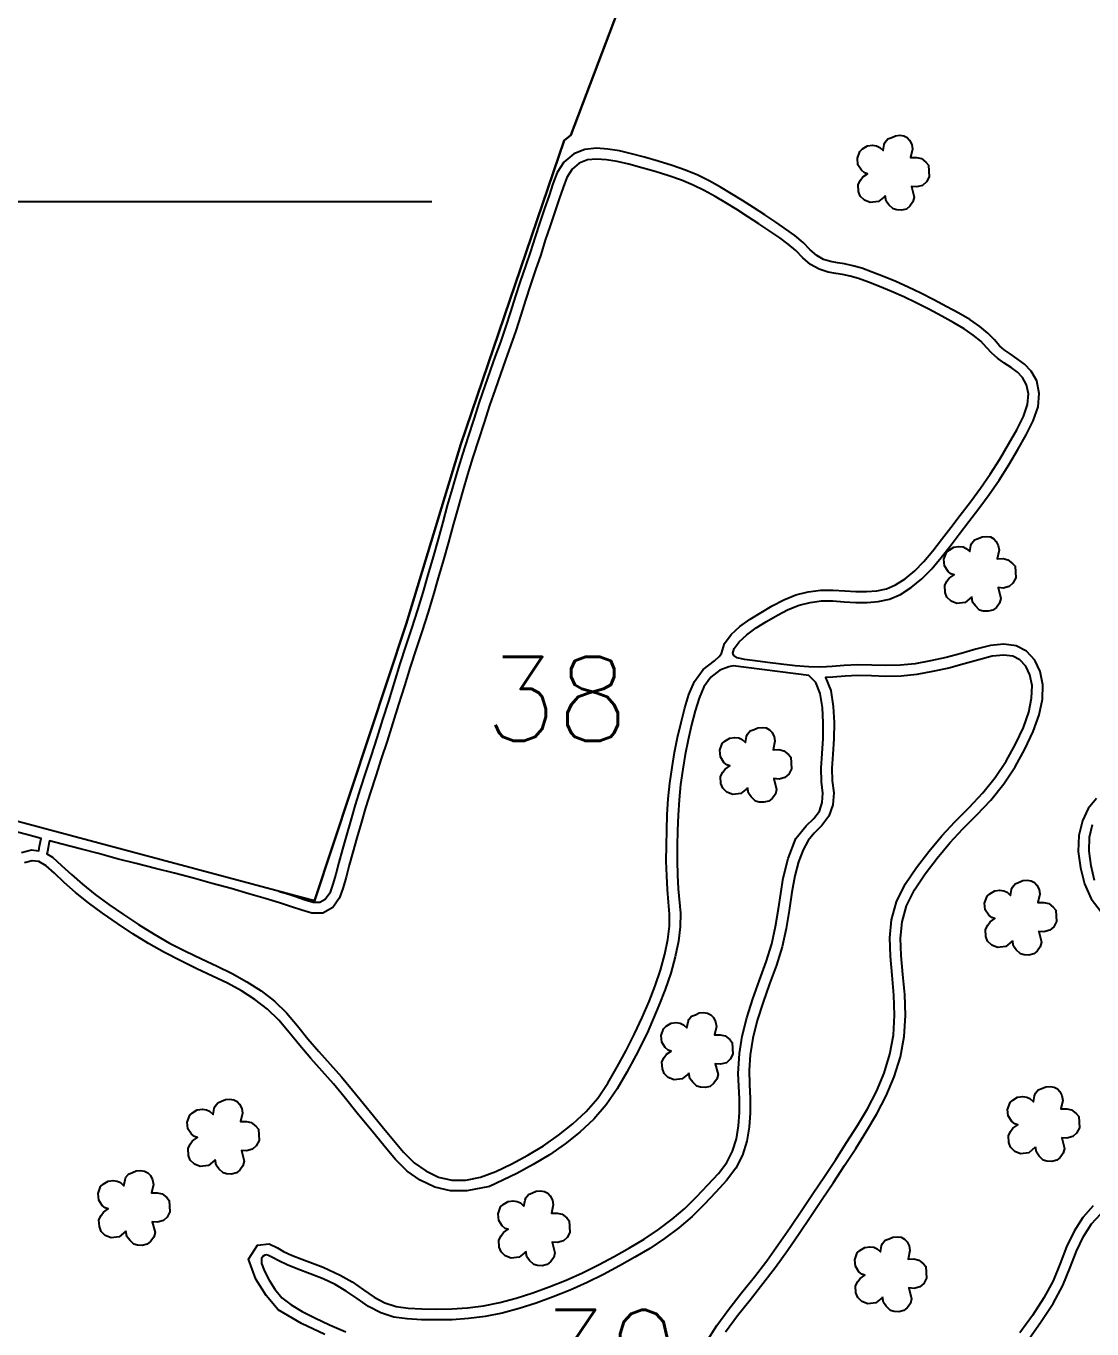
# Model space of a CAD drawing. Extents: x 739818 to 746118, y 7816232 to 7825142.
# Drawn here: x 742328 to 742822, y 7823477 to 7824082 of the extents above; entities that cross this region are included whole.
import ezdxf

# ---------------------------------------------------------------- set-up
doc = ezdxf.new("R2010")
doc.units = 0
doc.header["$MEASUREMENT"] = 0
doc.linetypes.add('CONTINUO', pattern=[0])
doc.layers.add('0114001148', color=1, linetype='Continuous', lineweight=25)
for name, color, linetype in [('0114001148036', 5, 'Continuous'), ('0114001148038', 5, 'Continuous'), ('0114001148039', 5, 'Continuous'), ('0114001148041', 5, 'Continuous'), ('_SIMBOLO ARVORE', 118, 'Continuous'), ('MALHA', 8, 'Continuous'), ('RESERVA', 3, 'Continuous'), ('TEXTO_NUN_TAL', 7, 'Continuous')]:
    doc.layers.add(name, color=color, linetype=linetype)
doc.styles.add('Simplex', font='simplex.shx')

msp = doc.modelspace()

# ---------------------------------------------------------------- linework, layer by layer
at = {"layer": '0114001148', "linetype": 'Continuous'}
msp.add_lwpolyline([(742705.31, 7824360.62), (742580.47, 7824031.09), (742577.35, 7824028.58), (742529.33, 7823887.63), (742504.07, 7823804.06), (742461.46, 7823675.55), (742192.1, 7823747.6), (742136.03, 7823786.08), (742119.35, 7823787.41), (741779.41, 7823378.91), (741442.43, 7822978.4), (741829.02, 7822926.45), (741851.43, 7822230.51)], dxfattribs=at)
at = {"layer": '0114001148036', "linetype": 'Continuous'}
msp.add_lwpolyline([(742325.38, 7823698.03), (742329.99, 7823699.27), (742333.41, 7823698.87), (742333.8, 7823700.92), (742334.48, 7823704.53), (742327.69, 7823706.32), (742318.77, 7823708.7)], dxfattribs=at)
at = {"layer": '0114001148038', "linetype": 'Continuous'}
msp.add_lwpolyline([(742624.08, 7823650.79), (742625.52, 7823657.68), (742626.29, 7823663.86), (742626.34, 7823669.44), (742625.89, 7823674.95), (742625.37, 7823680.84), (742625.02, 7823687.24), (742624.81, 7823694.08), (742624.85, 7823701.24), (742625.02, 7823708.36), (742625.25, 7823715.59), (742625.71, 7823722.97), (742626.48, 7823730.21), (742627.49, 7823737.41), (742628.67, 7823744.44), (742630.07, 7823751.44), (742631.68, 7823758.45), (742633.45, 7823765.11), (742635.32, 7823771.38), (742637.86, 7823777.43), (742641.94, 7823782.9), (742647.15, 7823787.01), (742649.34, 7823788.96), (742650.42, 7823790.45), (742651.83, 7823795.06), (742654.85, 7823799.16), (742659, 7823802.91), (742663.76, 7823806.39), (742668.79, 7823809.51), (742673.96, 7823812.49), (742679.3, 7823815.36), (742684.94, 7823817.65), (742690.66, 7823819.04), (742696.5, 7823819.78), (742702.31, 7823819.82), (742707.74, 7823819.43), (742712.88, 7823819.13), (742717.82, 7823819.15), (742722.54, 7823819.53), (742726.99, 7823820.44), (742731.17, 7823822.25), (742735.65, 7823825.1), (742740.14, 7823828.74), (742744.4, 7823833.11), (742748.51, 7823838.1), (742752.62, 7823843.37), (742756.88, 7823848.83), (742761.32, 7823854.66), (742765.98, 7823860.76), (742770.64, 7823867.09), (742775.19, 7823873.7), (742779.6, 7823880.55), (742783.7, 7823887.58), (742787.54, 7823894.23), (742790.6, 7823900.38), (742792.48, 7823905.93), (742792.93, 7823910.89), (742792.07, 7823915.15), (742790.15, 7823918.54), (742787.86, 7823920.95), (742784.9, 7823923.1), (742781.57, 7823925.31), (742778.54, 7823927.45), (742776.02, 7823929.76), (742773.55, 7823932.52), (742770.79, 7823935.35), (742767.3, 7823938.22), (742763.06, 7823941.16), (742758.25, 7823943.95), (742752.72, 7823946.99), (742746.73, 7823950.18), (742740.78, 7823953.23), (742735.08, 7823955.97), (742729.39, 7823958.44), (742723.77, 7823960.74), (742718.63, 7823962.8), (742714.08, 7823964.44), (742710.14, 7823965.55), (742706.66, 7823966.32), (742703.46, 7823966.85), (742699.94, 7823967.43), (742695.85, 7823968.74), (742691.83, 7823971.01), (742688.26, 7823974.11), (742684.89, 7823977.45), (742681.42, 7823980.48), (742677.48, 7823983.3), (742672.93, 7823986.44), (742667.75, 7823989.87), (742662.57, 7823993.23), (742657.53, 7823996.44), (742652.51, 7823999.56), (742647.48, 7824002.56), (742642.45, 7824005.31), (742637.29, 7824007.84), (742631.85, 7824010.14), (742625.96, 7824012.19), (742619.65, 7824014.08), (742613.38, 7824015.92), (742607.48, 7824017.52), (742602.04, 7824018.78), (742597.04, 7824019.62), (742592.45, 7824019.94), (742588.23, 7824019.5), (742584.38, 7824017.96), (742581.03, 7824015.19), (742578.6, 7824011.4), (742576.87, 7824006.76), (742575.11, 7824001.43), (742573.04, 7823995.38), (742570.8, 7823988.87), (742568.63, 7823982.23), (742566.47, 7823975.45), (742564.08, 7823968.54), (742561.68, 7823961.53), (742559.44, 7823954.49), (742557.19, 7823947.42), (742554.89, 7823940.26), (742552.49, 7823933.28), (742550.13, 7823926.69), (742547.8, 7823920.03), (742545.27, 7823912.97), (742542.71, 7823905.5), (742540.2, 7823897.68), (742537.59, 7823889.63), (742534.99, 7823881.5), (742532.51, 7823873.43), (742530.11, 7823865.46), (742527.94, 7823857.74), (742525.91, 7823850.1), (742523.72, 7823842.16), (742521.31, 7823833.86), (742518.88, 7823825.53), (742516.51, 7823817.28), (742514.04, 7823809.13), (742511.4, 7823800.97), (742508.66, 7823792.58), (742505.88, 7823784.01), (742503.17, 7823775.38), (742500.52, 7823766.77), (742497.78, 7823758.2), (742495.13, 7823749.74), (742492.47, 7823741.55), (742489.87, 7823733.67), (742487.4, 7823726.1), (742485.15, 7823718.77), (742483.06, 7823711.7), (742481.14, 7823704.8), (742479.28, 7823698.15), (742477.56, 7823692.07), (742476.13, 7823686.65), (742474.75, 7823681.75), (742472.98, 7823676.91), (742469.92, 7823672.46), (742465.28, 7823669.88), (742460.21, 7823669.89), (742455.56, 7823671.19), (742450.71, 7823672.88), (742445.14, 7823674.71), (742438.54, 7823676.64), (742430.97, 7823678.85), (742422.68, 7823681.25), (742414, 7823683.69), (742405.24, 7823686.09), (742396.44, 7823688.36), (742387.54, 7823690.61), (742378.65, 7823692.86), (742369.84, 7823695.14), (742361.19, 7823697.5), (742352.66, 7823699.68), (742344.33, 7823701.83), (742338.36, 7823703.47), (742338.11, 7823702.2), (742337.74, 7823700.18), (742337.42, 7823698.5), (742337.23, 7823697.41), (742339.85, 7823695.84), (742344.04, 7823692.05), (742348.55, 7823687.82), (742353.72, 7823683.25), (742359.56, 7823678.56), (742365.97, 7823673.87), (742372.78, 7823669.18), (742379.79, 7823664.53), (742386.95, 7823660.07), (742394.18, 7823655.96), (742401.53, 7823652.2), (742408.98, 7823648.62), (742416.26, 7823645.21), (742423.28, 7823641.82), (742430.1, 7823638.05), (742436.68, 7823633.83), (742442.89, 7823629.07), (742448.48, 7823623.64), (742453.55, 7823617.64), (742458.42, 7823611.56), (742463.46, 7823605.64), (742468.75, 7823599.82), (742474.05, 7823593.84), (742479.09, 7823587.75), (742483.98, 7823581.72), (742488.81, 7823575.83), (742493.5, 7823570.12), (742498.11, 7823564.45), (742502.78, 7823558.91), (742507.78, 7823554.01), (742513.1, 7823550.2), (742519.02, 7823547.39), (742525.18, 7823545.94), (742531.67, 7823545.91), (742538.51, 7823547.29), (742545.68, 7823549.96), (742553.06, 7823553.45), (742560.51, 7823557.47), (742567.81, 7823561.9), (742574.81, 7823566.77), (742581.42, 7823572.07), (742587.52, 7823577.76), (742592.97, 7823583.99), (742597.71, 7823591), (742602.04, 7823598.5), (742606.21, 7823606.16), (742610.08, 7823613.87), (742613.57, 7823621.5), (742616.78, 7823628.88), (742619.64, 7823636.12), (742622.06, 7823643.47)], close=True, dxfattribs=at)
at = {"layer": '0114001148039', "linetype": 'Continuous'}
msp.add_lwpolyline([(742643.19, 7823470.47), (742648.23, 7823478.39), (742653.81, 7823486.09), (742659.75, 7823493.56), (742665.68, 7823501.03), (742671.43, 7823508.55), (742676.93, 7823516.15), (742682.38, 7823523.95), (742687.69, 7823531.95), (742692.97, 7823539.87), (742698.22, 7823547.68), (742703.45, 7823555.53), (742708.55, 7823563.39), (742713.52, 7823571.24), (742718.24, 7823579.1), (742722.44, 7823587.16), (742725.97, 7823595.61), (742728.65, 7823604.37), (742730.27, 7823613.26), (742730.81, 7823622.48), (742730.5, 7823631.78), (742729.72, 7823641.01), (742728.88, 7823649.83), (742728.6, 7823658.37), (742729.36, 7823666.79), (742731.72, 7823675.13), (742735.76, 7823683.28), (742740.94, 7823691.06), (742746.67, 7823698.54), (742752.67, 7823705.76), (742758.95, 7823712.49), (742765.42, 7823718.97), (742771.73, 7823725.66), (742777.56, 7823732.8), (742782.54, 7823740.43), (742786.91, 7823748.36), (742790.62, 7823756.09), (742793.18, 7823763.22), (742794.44, 7823769.72), (742794.62, 7823775.49), (742793.67, 7823780.43), (742791.72, 7823784.49), (742788.96, 7823787.4), (742785.7, 7823789.12), (742781.53, 7823789.68), (742776.17, 7823789.12), (742769.91, 7823787.52), (742763.13, 7823785.53), (742755.95, 7823783.62), (742748.48, 7823782.02), (742741.07, 7823780.73), (742733.82, 7823779.94), (742726.74, 7823779.79), (742720.07, 7823780.05), (742713.76, 7823780.17), (742707.79, 7823779.89), (742702.16, 7823779.42), (742698.68, 7823779.2), (742701.16, 7823773.2), (742702.34, 7823765.87), (742702.7, 7823758.33), (742702.6, 7823750.84), (742702.18, 7823743.69), (742701.73, 7823737.11), (742701.86, 7823731.25), (742702.54, 7823725.75), (742702.2, 7823720.2), (742700.33, 7823714.9), (742697.04, 7823710.55), (742693.52, 7823707.05), (742690.67, 7823703.55), (742688.33, 7823699.22), (742686.22, 7823693.76), (742684.53, 7823687.24), (742683.15, 7823679.55), (742681.89, 7823671.14), (742680.47, 7823662.73), (742678.66, 7823654.28), (742675.93, 7823645.69), (742672.79, 7823637.06), (742669.72, 7823628.48), (742667.05, 7823619.97), (742664.99, 7823611.79), (742663.77, 7823604.12), (742663.33, 7823597.03), (742663.44, 7823590.36), (742663.73, 7823583.79), (742663.73, 7823577.15), (742663.26, 7823570.52), (742662.23, 7823563.96), (742660.24, 7823557.52), (742657.11, 7823551.45), (742652.82, 7823545.84), (742647.77, 7823540.35), (742642.4, 7823534.68), (742636.74, 7823529.11), (742630.61, 7823523.85), (742624.02, 7823518.89), (742617.21, 7823514.28), (742610.25, 7823510.14), (742603, 7823506.15), (742595.61, 7823502.18), (742588.02, 7823498.35), (742580.16, 7823494.85), (742572.25, 7823491.74), (742564.42, 7823488.89), (742556.55, 7823486.3), (742548.59, 7823484.2), (742540.67, 7823482.67), (742532.98, 7823481.69), (742525.43, 7823481.13), (742518.09, 7823481.02), (742511.14, 7823481.16), (742504.53, 7823481.5), (742498.22, 7823482.4), (742492.17, 7823484.36), (742486.51, 7823487.31), (742481.28, 7823490.96), (742476.22, 7823494.45), (742471.03, 7823497.45), (742465.4, 7823500.1), (742459.48, 7823502.45), (742453.75, 7823504.55), (742448.74, 7823506.58), (742444.81, 7823508.45), (742441.98, 7823510.06), (742440.15, 7823510.97), (742439.06, 7823511.2), (742438.32, 7823511.1), (742437.64, 7823510.72), (742436.9, 7823509.57), (742436.86, 7823507.18), (742438.22, 7823503.64), (742440.41, 7823499.51), (742443.01, 7823495.26), (742446.34, 7823491.32), (742450.54, 7823487.99), (742455.65, 7823484.99), (742461.58, 7823481.97), (742468.35, 7823478.81), (742475.93, 7823475.5)], dxfattribs=at)
at = {"layer": '0114001148041', "linetype": 'Continuous'}
for points in [[(742823.69, 7823685.08), (742822.02, 7823691.78), (742821.09, 7823698.67), (742821.33, 7823705.18), (742822.75, 7823711)], [(742793.13, 7823472.19), (742798.93, 7823480.34), (742804.38, 7823488.69), (742808.93, 7823497.07), (742812.31, 7823505.33), (742815.29, 7823513.04), (742818.53, 7823519.79), (742822.26, 7823525.59), (742826.53, 7823530.34)]]:
    msp.add_lwpolyline(points, dxfattribs=at)
at = {"layer": '_SIMBOLO ARVORE', "linetype": 'CONTINUO'}
for points in [[(742726.36, 7824002.73, 0), (742723.36, 7824000.2, 0), (742719.54, 7823999.76, 0), (742716.81, 7824000.82, 0), (742714.88, 7824002.72, 0), (742714.08, 7824004.89, 0), (742713.87, 7824008.1, 0), (742714.91, 7824010.13, 0), (742716.01, 7824011.63, 0), (742718.21, 7824013.12, 0), (742716.81, 7824013.57, 0), (742715.43, 7824014.71, 0), (742713.8, 7824017.26, 0), (742713.51, 7824020.31, 0), (742714.68, 7824023.48, 0), (742715.91, 7824024.62, 0), (742718.16, 7824025.99, 0), (742720.51, 7824026.3, 0), (742722.4, 7824026.03, 0), (742723.88, 7824025.35, 0), (742725.52, 7824023.89, 0), (742726.01, 7824026.67, 0), (742726.42, 7824027.79, 0), (742727.64, 7824029.33, 0), (742729.46, 7824029.99, 0), (742731.23, 7824030.78, 0), (742733.22, 7824030.96, 0), (742735.11, 7824030.69, 0), (742736.64, 7824029.89, 0), (742737.77, 7824028.66, 0), (742738.77, 7824026.69, 0), (742739.16, 7824024.5, 0), (742738.25, 7824020.61, 0), (742740.99, 7824020.65, 0), (742743.24, 7824020.11, 0), (742745.37, 7824018.42, 0), (742746.55, 7824017.07, 0), (742746.87, 7824011.7, 0), (742745.56, 7824009.3, 0), (742743.81, 7824007.7, 0), (742741.06, 7824006.97, 0), (742738.65, 7824007.18, 0), (742739.94, 7824002.17, 0), (742739.35, 7824000.03, 0), (742737.9, 7823997.99, 0), (742736.3, 7823996.72, 0), (742734.03, 7823996.17, 0), (742731.79, 7823996.3, 0), (742730.1, 7823996.78, 0), (742728.17, 7823998.68, 0), (742726.86, 7824000.39, 0), (742726.45, 7824002.98, 0)], [(742766.56, 7823816.54, 0), (742763.55, 7823814.01, 0), (742759.73, 7823813.57, 0), (742757.01, 7823814.63, 0), (742755.08, 7823816.53, 0), (742754.28, 7823818.7, 0), (742754.06, 7823821.91, 0), (742755.11, 7823823.94, 0), (742756.2, 7823825.44, 0), (742758.4, 7823826.93, 0), (742757, 7823827.38, 0), (742755.62, 7823828.52, 0), (742754, 7823831.08, 0), (742753.71, 7823834.12, 0), (742754.88, 7823837.29, 0), (742756.11, 7823838.43, 0), (742758.35, 7823839.8, 0), (742760.71, 7823840.12, 0), (742762.59, 7823839.85, 0), (742764.08, 7823839.16, 0), (742765.71, 7823837.7, 0), (742766.2, 7823840.49, 0), (742766.62, 7823841.6, 0), (742767.84, 7823843.14, 0), (742769.65, 7823843.81, 0), (742771.42, 7823844.59, 0), (742773.42, 7823844.78, 0), (742775.3, 7823844.51, 0), (742776.83, 7823843.7, 0), (742777.97, 7823842.47, 0), (742778.97, 7823840.5, 0), (742779.36, 7823838.32, 0), (742778.45, 7823834.42, 0), (742781.18, 7823834.46, 0), (742783.44, 7823833.92, 0), (742785.57, 7823832.23, 0), (742786.75, 7823830.88, 0), (742787.07, 7823825.52, 0), (742785.75, 7823823.11, 0), (742784.01, 7823821.51, 0), (742781.25, 7823820.78, 0), (742778.84, 7823820.99, 0), (742780.13, 7823815.98, 0), (742779.54, 7823813.84, 0), (742778.09, 7823811.81, 0), (742776.5, 7823810.54, 0), (742774.23, 7823809.98, 0), (742771.98, 7823810.11, 0), (742770.3, 7823810.59, 0), (742768.37, 7823812.49, 0), (742767.05, 7823814.2, 0), (742766.65, 7823816.8, 0)], [(742662.46, 7823727.87, 0), (742659.45, 7823725.35, 0), (742655.63, 7823724.91, 0), (742652.91, 7823725.97, 0), (742650.98, 7823727.86, 0), (742650.18, 7823730.04, 0), (742649.96, 7823733.25, 0), (742651.01, 7823735.28, 0), (742652.1, 7823736.78, 0), (742654.3, 7823738.27, 0), (742652.9, 7823738.72, 0), (742651.52, 7823739.85, 0), (742649.9, 7823742.41, 0), (742649.61, 7823745.46, 0), (742650.78, 7823748.63, 0), (742652.01, 7823749.77, 0), (742654.25, 7823751.14, 0), (742656.61, 7823751.45, 0), (742658.49, 7823751.18, 0), (742659.98, 7823750.5, 0), (742661.61, 7823749.04, 0), (742662.1, 7823751.82, 0), (742662.52, 7823752.93, 0), (742663.74, 7823754.48, 0), (742665.55, 7823755.14, 0), (742667.32, 7823755.93, 0), (742669.32, 7823756.11, 0), (742671.2, 7823755.84, 0), (742672.73, 7823755.03, 0), (742673.87, 7823753.81, 0), (742674.87, 7823751.84, 0), (742675.26, 7823749.65, 0), (742674.35, 7823745.76, 0), (742677.08, 7823745.8, 0), (742679.34, 7823745.26, 0), (742681.47, 7823743.57, 0), (742682.65, 7823742.22, 0), (742682.97, 7823736.85, 0), (742681.65, 7823734.45, 0), (742679.91, 7823732.85, 0), (742677.15, 7823732.12, 0), (742674.74, 7823732.33, 0), (742676.03, 7823727.32, 0), (742675.44, 7823725.18, 0), (742673.99, 7823723.14, 0), (742672.4, 7823721.87, 0), (742670.13, 7823721.32, 0), (742667.88, 7823721.45, 0), (742666.2, 7823721.93, 0), (742664.27, 7823723.83, 0), (742662.95, 7823725.54, 0), (742662.55, 7823728.13, 0)], [(742785.48, 7823656.94, 0), (742782.48, 7823654.42, 0), (742778.66, 7823653.98, 0), (742775.94, 7823655.04, 0), (742774, 7823656.93, 0), (742773.21, 7823659.11, 0), (742772.99, 7823662.32, 0), (742774.03, 7823664.35, 0), (742775.13, 7823665.85, 0), (742777.33, 7823667.34, 0), (742775.93, 7823667.78, 0), (742774.55, 7823668.92, 0), (742772.93, 7823671.48, 0), (742772.63, 7823674.53, 0), (742773.81, 7823677.7, 0), (742775.04, 7823678.84, 0), (742777.28, 7823680.21, 0), (742779.64, 7823680.52, 0), (742781.52, 7823680.25, 0), (742783.01, 7823679.57, 0), (742784.64, 7823678.11, 0), (742785.13, 7823680.89, 0), (742785.55, 7823682, 0), (742786.76, 7823683.55, 0), (742788.58, 7823684.21, 0), (742790.35, 7823685, 0), (742792.34, 7823685.18, 0), (742794.23, 7823684.91, 0), (742795.76, 7823684.1, 0), (742796.9, 7823682.88, 0), (742797.89, 7823680.91, 0), (742798.28, 7823678.72, 0), (742797.38, 7823674.83, 0), (742800.11, 7823674.87, 0), (742802.37, 7823674.33, 0), (742804.5, 7823672.64, 0), (742805.68, 7823671.29, 0), (742806, 7823665.92, 0), (742804.68, 7823663.52, 0), (742802.93, 7823661.92, 0), (742800.18, 7823661.19, 0), (742797.77, 7823661.4, 0), (742799.06, 7823656.39, 0), (742798.47, 7823654.25, 0), (742797.02, 7823652.21, 0), (742795.42, 7823650.94, 0), (742793.16, 7823650.38, 0), (742790.91, 7823650.52, 0), (742789.22, 7823651, 0), (742787.29, 7823652.9, 0), (742785.98, 7823654.61, 0), (742785.58, 7823657.2, 0)], [(742635.25, 7823595.47, 0), (742632.24, 7823592.95, 0), (742628.42, 7823592.51, 0), (742625.7, 7823593.56, 0), (742623.77, 7823595.46, 0), (742622.97, 7823597.64, 0), (742622.76, 7823600.85, 0), (742623.8, 7823602.87, 0), (742624.9, 7823604.37, 0), (742627.09, 7823605.87, 0), (742625.7, 7823606.31, 0), (742624.32, 7823607.45, 0), (742622.69, 7823610.01, 0), (742622.4, 7823613.05, 0), (742623.57, 7823616.23, 0), (742624.8, 7823617.36, 0), (742627.05, 7823618.73, 0), (742629.4, 7823619.05, 0), (742631.28, 7823618.78, 0), (742632.77, 7823618.09, 0), (742634.41, 7823616.63, 0), (742634.9, 7823619.42, 0), (742635.31, 7823620.53, 0), (742636.53, 7823622.07, 0), (742638.35, 7823622.74, 0), (742640.12, 7823623.53, 0), (742642.11, 7823623.71, 0), (742643.99, 7823623.44, 0), (742645.53, 7823622.63, 0), (742646.66, 7823621.4, 0), (742647.66, 7823619.44, 0), (742648.05, 7823617.25, 0), (742647.14, 7823613.35, 0), (742649.87, 7823613.4, 0), (742652.13, 7823612.85, 0), (742654.26, 7823611.17, 0), (742655.44, 7823609.82, 0), (742655.76, 7823604.45, 0), (742654.45, 7823602.05, 0), (742652.7, 7823600.45, 0), (742649.95, 7823599.71, 0), (742647.53, 7823599.93, 0), (742648.82, 7823594.91, 0), (742648.23, 7823592.78, 0), (742646.78, 7823590.74, 0), (742645.19, 7823589.47, 0), (742642.92, 7823588.91, 0), (742640.68, 7823589.05, 0), (742638.99, 7823589.53, 0), (742637.06, 7823591.42, 0), (742635.74, 7823593.13, 0), (742635.34, 7823595.73, 0)], [(742415.22, 7823555.28, 0), (742412.21, 7823552.75, 0), (742408.39, 7823552.31, 0), (742405.67, 7823553.37, 0), (742403.74, 7823555.27, 0), (742402.94, 7823557.44, 0), (742402.73, 7823560.65, 0), (742403.77, 7823562.68, 0), (742404.87, 7823564.18, 0), (742407.07, 7823565.67, 0), (742405.67, 7823566.12, 0), (742404.29, 7823567.26, 0), (742402.66, 7823569.82, 0), (742402.37, 7823572.86, 0), (742403.54, 7823576.03, 0), (742404.77, 7823577.17, 0), (742407.02, 7823578.54, 0), (742409.37, 7823578.86, 0), (742411.26, 7823578.59, 0), (742412.74, 7823577.9, 0), (742414.38, 7823576.44, 0), (742414.87, 7823579.22, 0), (742415.28, 7823580.34, 0), (742416.5, 7823581.88, 0), (742418.32, 7823582.55, 0), (742420.09, 7823583.33, 0), (742422.08, 7823583.52, 0), (742423.96, 7823583.25, 0), (742425.5, 7823582.44, 0), (742426.63, 7823581.21, 0), (742427.63, 7823579.24, 0), (742428.02, 7823577.06, 0), (742427.11, 7823573.16, 0), (742429.84, 7823573.2, 0), (742432.1, 7823572.66, 0), (742434.23, 7823570.97, 0), (742435.41, 7823569.62, 0), (742435.73, 7823564.26, 0), (742434.42, 7823561.85, 0), (742432.67, 7823560.25, 0), (742429.92, 7823559.52, 0), (742427.51, 7823559.73, 0), (742428.79, 7823554.72, 0), (742428.2, 7823552.58, 0), (742426.76, 7823550.54, 0), (742425.16, 7823549.27, 0), (742422.89, 7823548.72, 0), (742420.65, 7823548.85, 0), (742418.96, 7823549.33, 0), (742417.03, 7823551.23, 0), (742415.72, 7823552.94, 0), (742415.31, 7823555.54, 0)], [(742796.13, 7823561.19, 0), (742793.12, 7823558.66, 0), (742789.3, 7823558.22, 0), (742786.58, 7823559.28, 0), (742784.65, 7823561.18, 0), (742783.85, 7823563.35, 0), (742783.64, 7823566.56, 0), (742784.68, 7823568.59, 0), (742785.78, 7823570.09, 0), (742787.98, 7823571.58, 0), (742786.58, 7823572.03, 0), (742785.2, 7823573.17, 0), (742783.57, 7823575.73, 0), (742783.28, 7823578.77, 0), (742784.45, 7823581.94, 0), (742785.68, 7823583.08, 0), (742787.93, 7823584.45, 0), (742790.28, 7823584.77, 0), (742792.17, 7823584.5, 0), (742793.65, 7823583.81, 0), (742795.29, 7823582.35, 0), (742795.78, 7823585.14, 0), (742796.19, 7823586.25, 0), (742797.41, 7823587.79, 0), (742799.23, 7823588.46, 0), (742801, 7823589.24, 0), (742802.99, 7823589.43, 0), (742804.87, 7823589.16, 0), (742806.41, 7823588.35, 0), (742807.54, 7823587.12, 0), (742808.54, 7823585.15, 0), (742808.93, 7823582.97, 0), (742808.02, 7823579.07, 0), (742810.75, 7823579.11, 0), (742813.01, 7823578.57, 0), (742815.14, 7823576.88, 0), (742816.32, 7823575.53, 0), (742816.64, 7823570.17, 0), (742815.33, 7823567.76, 0), (742813.58, 7823566.16, 0), (742810.83, 7823565.43, 0), (742808.42, 7823565.64, 0), (742809.7, 7823560.63, 0), (742809.11, 7823558.5, 0), (742807.67, 7823556.46, 0), (742806.07, 7823555.19, 0), (742803.8, 7823554.63, 0), (742801.56, 7823554.76, 0), (742799.87, 7823555.24, 0), (742797.94, 7823557.14, 0), (742796.63, 7823558.85, 0), (742796.22, 7823561.45, 0)], [(742373.82, 7823522.18, 0), (742370.81, 7823519.65, 0), (742366.99, 7823519.21, 0), (742364.27, 7823520.27, 0), (742362.34, 7823522.17, 0), (742361.54, 7823524.34, 0), (742361.32, 7823527.55, 0), (742362.37, 7823529.58, 0), (742363.46, 7823531.08, 0), (742365.66, 7823532.57, 0), (742364.26, 7823533.02, 0), (742362.88, 7823534.16, 0), (742361.26, 7823536.71, 0), (742360.97, 7823539.76, 0), (742362.14, 7823542.93, 0), (742363.37, 7823544.07, 0), (742365.61, 7823545.44, 0), (742367.97, 7823545.75, 0), (742369.85, 7823545.49, 0), (742371.34, 7823544.8, 0), (742372.97, 7823543.34, 0), (742373.46, 7823546.12, 0), (742373.88, 7823547.24, 0), (742375.1, 7823548.78, 0), (742376.91, 7823549.45, 0), (742378.68, 7823550.23, 0), (742380.68, 7823550.41, 0), (742382.56, 7823550.15, 0), (742384.09, 7823549.34, 0), (742385.23, 7823548.11, 0), (742386.23, 7823546.14, 0), (742386.62, 7823543.96, 0), (742385.71, 7823540.06, 0), (742388.44, 7823540.1, 0), (742390.7, 7823539.56, 0), (742392.83, 7823537.87, 0), (742394.01, 7823536.52, 0), (742394.33, 7823531.15, 0), (742393.01, 7823528.75, 0), (742391.27, 7823527.15, 0), (742388.51, 7823526.42, 0), (742386.1, 7823526.63, 0), (742387.39, 7823521.62, 0), (742386.8, 7823519.48, 0), (742385.35, 7823517.44, 0), (742383.76, 7823516.17, 0), (742381.49, 7823515.62, 0), (742379.24, 7823515.75, 0), (742377.56, 7823516.23, 0), (742375.63, 7823518.13, 0), (742374.31, 7823519.84, 0), (742373.91, 7823522.43, 0)], [(742559.54, 7823512.72, 0), (742556.53, 7823510.2, 0), (742552.71, 7823509.75, 0), (742549.99, 7823510.81, 0), (742548.06, 7823512.71, 0), (742547.26, 7823514.88, 0), (742547.05, 7823518.1, 0), (742548.09, 7823520.12, 0), (742549.19, 7823521.62, 0), (742551.39, 7823523.11, 0), (742549.99, 7823523.56, 0), (742548.61, 7823524.7, 0), (742546.98, 7823527.26, 0), (742546.69, 7823530.3, 0), (742547.86, 7823533.47, 0), (742549.09, 7823534.61, 0), (742551.34, 7823535.98, 0), (742553.69, 7823536.3, 0), (742555.58, 7823536.03, 0), (742557.06, 7823535.34, 0), (742558.7, 7823533.88, 0), (742559.19, 7823536.67, 0), (742559.6, 7823537.78, 0), (742560.82, 7823539.32, 0), (742562.64, 7823539.99, 0), (742564.41, 7823540.77, 0), (742566.4, 7823540.96, 0), (742568.28, 7823540.69, 0), (742569.82, 7823539.88, 0), (742570.95, 7823538.65, 0), (742571.95, 7823536.69, 0), (742572.34, 7823534.5, 0), (742571.43, 7823530.6, 0), (742574.16, 7823530.64, 0), (742576.42, 7823530.1, 0), (742578.55, 7823528.41, 0), (742579.73, 7823527.06, 0), (742580.05, 7823521.7, 0), (742578.74, 7823519.3, 0), (742576.99, 7823517.7, 0), (742574.24, 7823516.96, 0), (742571.83, 7823517.17, 0), (742573.11, 7823512.16, 0), (742572.52, 7823510.03, 0), (742571.08, 7823507.99, 0), (742569.48, 7823506.72, 0), (742567.21, 7823506.16, 0), (742564.97, 7823506.3, 0), (742563.28, 7823506.77, 0), (742561.35, 7823508.67, 0), (742560.04, 7823510.38, 0), (742559.63, 7823512.98, 0)], [(742725.15, 7823491.44, 0), (742722.15, 7823488.92, 0), (742718.33, 7823488.48, 0), (742715.61, 7823489.53, 0), (742713.67, 7823491.43, 0), (742712.88, 7823493.61, 0), (742712.66, 7823496.82, 0), (742713.7, 7823498.84, 0), (742714.8, 7823500.34, 0), (742717, 7823501.83, 0), (742715.6, 7823502.28, 0), (742714.22, 7823503.42, 0), (742712.6, 7823505.98, 0), (742712.3, 7823509.02, 0), (742713.47, 7823512.19, 0), (742714.71, 7823513.33, 0), (742716.95, 7823514.7, 0), (742719.31, 7823515.02, 0), (742721.19, 7823514.75, 0), (742722.68, 7823514.06, 0), (742724.31, 7823512.6, 0), (742724.8, 7823515.39, 0), (742725.22, 7823516.5, 0), (742726.43, 7823518.04, 0), (742728.25, 7823518.71, 0), (742730.02, 7823519.5, 0), (742732.01, 7823519.68, 0), (742733.9, 7823519.41, 0), (742735.43, 7823518.6, 0), (742736.57, 7823517.37, 0), (742737.56, 7823515.41, 0), (742737.95, 7823513.22, 0), (742737.05, 7823509.32, 0), (742739.78, 7823509.36, 0), (742742.04, 7823508.82, 0), (742744.17, 7823507.13, 0), (742745.35, 7823505.78, 0), (742745.67, 7823500.42, 0), (742744.35, 7823498.02, 0), (742742.6, 7823496.42, 0), (742739.85, 7823495.68, 0), (742737.44, 7823495.89, 0), (742738.73, 7823490.88, 0), (742738.14, 7823488.75, 0), (742736.69, 7823486.71, 0), (742735.09, 7823485.44, 0), (742732.83, 7823484.88, 0), (742730.58, 7823485.02, 0), (742728.89, 7823485.49, 0), (742726.96, 7823487.39, 0), (742725.65, 7823489.1, 0), (742725.25, 7823491.7, 0)]]:
    msp.add_polyline3d(points, dxfattribs=at)
at = {"layer": 'MALHA', "linetype": 'ByBlock'}
msp.add_lwpolyline([(742516, 7824000), (741846.07, 7824000)], dxfattribs=at)
at = {"layer": 'RESERVA', "linetype": 'ByBlock'}
for points in [[(742652.36, 7823475.58), (742657.8, 7823483.06), (742663.67, 7823490.45), (742669.62, 7823497.95), (742675.44, 7823505.57), (742681.01, 7823513.25), (742686.52, 7823521.13), (742691.86, 7823529.18), (742697.12, 7823537.09), (742702.37, 7823544.9), (742707.62, 7823552.79), (742712.76, 7823560.7), (742717.77, 7823568.61), (742722.6, 7823576.66), (742726.97, 7823585.04), (742730.68, 7823593.91), (742733.51, 7823603.19), (742735.25, 7823612.67), (742735.81, 7823622.41), (742735.49, 7823632.07), (742734.7, 7823641.45), (742733.87, 7823650.16), (742733.6, 7823658.23), (742734.29, 7823665.88), (742736.4, 7823673.32), (742740.1, 7823680.77), (742745.01, 7823688.15), (742750.58, 7823695.42), (742756.42, 7823702.45), (742762.54, 7823709.01), (742769.01, 7823715.48), (742775.49, 7823722.36), (742781.6, 7823729.85), (742786.83, 7823737.86), (742791.36, 7823746.07), (742795.23, 7823754.16), (742798.01, 7823761.89), (742799.42, 7823769.16), (742799.63, 7823775.89), (742798.45, 7823782.02), (742795.89, 7823787.36), (742792.02, 7823791.44), (742787.25, 7823793.96), (742781.6, 7823794.72), (742775.29, 7823794.05), (742768.59, 7823792.35), (742761.78, 7823790.35), (742754.78, 7823788.48), (742747.53, 7823786.93), (742740.37, 7823785.68), (742733.5, 7823784.93), (742726.79, 7823784.79), (742720.22, 7823785.05), (742713.69, 7823785.17), (742707.47, 7823784.88), (742701.8, 7823784.41), (742696.49, 7823784.08), (742690.91, 7823784.22), (742684.69, 7823784.75), (742678.17, 7823785.46), (742671.79, 7823786.26), (742665.99, 7823786.98), (742661.16, 7823787.59), (742657.76, 7823788.41), (742656.14, 7823789.49), (742655.7, 7823790.63), (742656.36, 7823792.79), (742658.57, 7823795.79), (742662.16, 7823799.02), (742666.56, 7823802.25), (742671.35, 7823805.22), (742676.39, 7823808.12), (742681.43, 7823810.83), (742686.48, 7823812.88), (742691.57, 7823814.12), (742696.83, 7823814.78), (742702.15, 7823814.82), (742707.41, 7823814.44), (742712.75, 7823814.13), (742718.03, 7823814.15), (742723.24, 7823814.57), (742728.5, 7823815.64), (742733.52, 7823817.82), (742738.58, 7823821.03), (742743.51, 7823825.04), (742748.13, 7823829.77), (742752.41, 7823834.98), (742756.56, 7823840.29), (742760.84, 7823845.78), (742765.29, 7823851.62), (742769.98, 7823857.76), (742774.71, 7823864.19), (742779.35, 7823870.93), (742783.86, 7823877.93), (742788.03, 7823885.07), (742791.95, 7823891.87), (742795.22, 7823898.46), (742797.41, 7823904.88), (742797.97, 7823911.16), (742796.81, 7823916.92), (742794.21, 7823921.53), (742791.17, 7823924.73), (742787.75, 7823927.21), (742784.4, 7823929.44), (742781.68, 7823931.35), (742779.58, 7823933.28), (742777.21, 7823935.93), (742774.18, 7823939.04), (742770.32, 7823942.22), (742765.74, 7823945.38), (742760.71, 7823948.31), (742755.1, 7823951.38), (742749.04, 7823954.61), (742743, 7823957.7), (742737.16, 7823960.52), (742731.33, 7823963.05), (742725.64, 7823965.38), (742720.41, 7823967.47), (742715.61, 7823969.21), (742711.36, 7823970.4), (742707.61, 7823971.23), (742704.28, 7823971.78), (742701.11, 7823972.31), (742697.86, 7823973.35), (742694.73, 7823975.11), (742691.66, 7823977.78), (742688.3, 7823981.12), (742684.52, 7823984.41), (742680.36, 7823987.39), (742675.73, 7823990.58), (742670.5, 7823994.05), (742665.27, 7823997.44), (742660.19, 7824000.67), (742655.11, 7824003.83), (742649.96, 7824006.9), (742644.75, 7824009.75), (742639.37, 7824012.4), (742633.64, 7824014.8), (742627.5, 7824016.95), (742621.08, 7824018.87), (742614.74, 7824020.74), (742608.7, 7824022.37), (742603.02, 7824023.69), (742597.63, 7824024.59), (742592.37, 7824024.96), (742587.02, 7824024.4), (742581.79, 7824022.31), (742577.24, 7824018.54), (742574.1, 7824013.65), (742572.15, 7824008.42), (742570.37, 7824003.02), (742568.31, 7823997), (742566.06, 7823990.46), (742563.87, 7823983.76), (742561.73, 7823977.02), (742559.35, 7823970.17), (742556.93, 7823963.1), (742554.67, 7823956.01), (742552.43, 7823948.94), (742550.14, 7823941.83), (742547.78, 7823934.93), (742545.41, 7823928.36), (742543.09, 7823921.7), (742540.55, 7823914.63), (742537.97, 7823907.08), (742535.44, 7823899.22), (742532.83, 7823891.17), (742530.21, 7823883), (742527.72, 7823874.88), (742525.31, 7823866.85), (742523.12, 7823859.06), (742521.08, 7823851.41), (742518.9, 7823843.52), (742516.51, 7823835.25), (742514.08, 7823826.92), (742511.72, 7823818.69), (742509.27, 7823810.63), (742506.64, 7823802.52), (742503.91, 7823794.13), (742501.11, 7823785.53), (742498.4, 7823776.87), (742495.75, 7823768.27), (742493.02, 7823759.71), (742490.37, 7823751.26), (742487.72, 7823743.1), (742485.12, 7823735.23), (742482.63, 7823727.61), (742480.36, 7823720.22), (742478.25, 7823713.08), (742476.32, 7823706.14), (742474.46, 7823699.51), (742472.73, 7823693.39), (742471.3, 7823687.96), (742469.99, 7823683.28), (742468.5, 7823679.22), (742466.47, 7823676.26), (742463.99, 7823674.88), (742460.9, 7823674.89), (742457.05, 7823675.96), (742452.32, 7823677.61), (742446.62, 7823679.48), (742444.96, 7823679.97), (742461.46, 7823675.55), (742504.07, 7823804.06), (742529.33, 7823887.63), (742577.35, 7824028.58), (742580.47, 7824031.09), (742705.31, 7824360.62)], [(742824.61, 7823723.1), (742820.68, 7823718.43), (742818.01, 7823712.66), (742816.35, 7823705.88), (742816.07, 7823698.42), (742817.1, 7823690.84), (742818.95, 7823683.43), (742822.05, 7823676.57), (742826.77, 7823670.56)], [(742823.09, 7823533.98), (742818.27, 7823528.64), (742814.16, 7823522.24), (742810.69, 7823515.03), (742807.67, 7823507.17), (742804.41, 7823499.22), (742800.08, 7823491.25), (742794.8, 7823483.15), (742789.01, 7823475.03)]]:
    msp.add_lwpolyline(points, dxfattribs=at)
at = {"layer": 'RESERVA'}
msp.add_lwpolyline([(742466.3, 7823474.25), (742455.36, 7823479.35), (742444.51, 7823485.75), (742438.95, 7823492.32), (742434.27, 7823499.97), (742430.73, 7823509.23), (742434.93, 7823515.73), (742440.46, 7823516.4), (742444.33, 7823514.48), (742447.12, 7823512.88), (742450.75, 7823511.16), (742455.55, 7823509.21), (742465.51, 7823505.57), (742473.34, 7823501.89), (742478.9, 7823498.68), (742484.14, 7823495.06), (742489.1, 7823491.59), (742494.11, 7823488.99), (742499.35, 7823487.29), (742505.01, 7823486.48), (742511.32, 7823486.15), (742518.1, 7823486.02), (742525.21, 7823486.13), (742532.48, 7823486.67), (742539.88, 7823487.61), (742547.48, 7823489.07), (742555.13, 7823491.1), (742562.78, 7823493.61), (742570.48, 7823496.42), (742578.23, 7823499.46), (742585.87, 7823502.86), (742593.3, 7823506.62), (742600.62, 7823510.55), (742607.76, 7823514.48), (742614.53, 7823518.5), (742621.11, 7823522.96), (742627.48, 7823527.75), (742633.36, 7823532.8), (742638.84, 7823538.18), (742644.12, 7823543.76), (742648.98, 7823549.06), (742652.87, 7823554.14), (742655.59, 7823559.41), (742657.34, 7823565.09), (742658.29, 7823571.09), (742658.73, 7823577.32), (742658.73, 7823583.68), (742658.22, 7823595.41), (742658.8, 7823604.67), (742660.08, 7823612.8), (742662.24, 7823621.33), (742664.98, 7823630.07), (742668.09, 7823638.76), (742671.2, 7823647.3), (742673.82, 7823655.56), (742675.55, 7823663.68), (742676.96, 7823671.93), (742679.07, 7823686.09), (742681.45, 7823695.29), (742685, 7823704.5), (742689.81, 7823710.41), (742693.27, 7823713.85), (742695.87, 7823717.29), (742697.25, 7823721.2), (742697.52, 7823725.6), (742696.86, 7823730.89), (742696.73, 7823737.23), (742697.19, 7823744), (742697.6, 7823751.02), (742697.7, 7823758.24), (742697.36, 7823765.35), (742696.32, 7823771.83), (742694.23, 7823776.88), (742691.03, 7823780.17), (742655.91, 7823784.61), (742653.8, 7823784.27), (742649.67, 7823782.63), (742645.55, 7823779.39), (742642.23, 7823774.93), (742640.03, 7823769.69), (742638.27, 7823763.75), (742636.54, 7823757.25), (742634.96, 7823750.39), (742633.59, 7823743.54), (742632.43, 7823736.64), (742631.44, 7823729.61), (742630.7, 7823722.55), (742630.24, 7823715.35), (742630.02, 7823708.22), (742629.85, 7823701.17), (742629.81, 7823694.14), (742630.01, 7823687.46), (742630.36, 7823681.19), (742631.35, 7823669.85), (742631.29, 7823663.52), (742630.45, 7823656.86), (742628.94, 7823649.62), (742626.85, 7823642.03), (742624.35, 7823634.42), (742621.4, 7823626.96), (742615.85, 7823614.21), (742610.64, 7823603.85), (742606.41, 7823596.05), (742601.95, 7823588.35), (742596.94, 7823580.93), (742591.12, 7823574.27), (742584.69, 7823568.28), (742577.8, 7823562.76), (742570.54, 7823557.7), (742563, 7823553.13), (742555.32, 7823548.98), (742542.74, 7823543.04), (742532.16, 7823540.9), (742524.58, 7823540.95), (742517.35, 7823542.65), (742510.55, 7823545.88), (742504.55, 7823550.17), (742499.11, 7823555.51), (742494.26, 7823561.26), (742489.63, 7823566.95), (742481.33, 7823577.05), (742475.23, 7823584.58), (742470.25, 7823590.59), (742465.02, 7823596.48), (742459.71, 7823602.34), (742454.57, 7823608.37), (742449.69, 7823614.47), (742444.82, 7823620.23), (742439.62, 7823625.28), (742433.8, 7823629.73), (742427.54, 7823633.76), (742420.98, 7823637.38), (742414.11, 7823640.69), (742406.84, 7823644.1), (742399.31, 7823647.72), (742391.81, 7823651.56), (742384.39, 7823655.77), (742377.08, 7823660.32), (742369.98, 7823665.03), (742363.07, 7823669.79), (742356.51, 7823674.59), (742350.5, 7823679.43), (742345.18, 7823684.13), (742340.65, 7823688.38), (742336.87, 7823691.8), (742333.48, 7823693.83), (742330.36, 7823694.19), (742326.81, 7823693.24)], dxfattribs=at)

# ---------------------------------------------------------------- texts
at = {"layer": 'TEXTO_NUN_TAL', "linetype": 'Continuous', "style": 'Simplex'}
for s, p in [('38', (742540.47, 7823749.85)), ('39', (742565.01, 7823446.8))]:
    msp.add_text(s, height=39, dxfattribs=at).set_placement(p)

doc.saveas('drawing.dxf')
